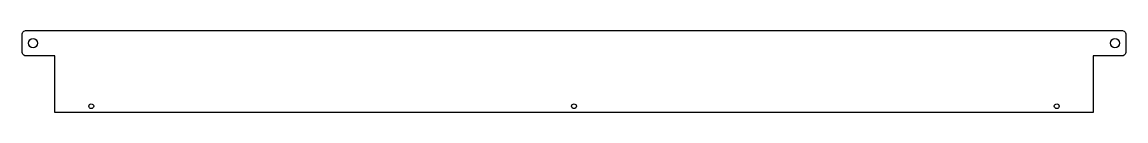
# Model space of a CAD drawing. Extents: x -515 to 515, y 2 to 80.
import ezdxf

# ---------------------------------------------------------------- set-up
doc = ezdxf.new("R2010")
doc.units = 0
doc.header["$MEASUREMENT"] = 0
doc.layers.get('0').update_dxf_attribs({"linetype": 'CONTINUOUS'})

msp = doc.modelspace()

# ---------------------------------------------------------------- linework, layer by layer
at = {"color": 7, "linetype": 'CONTINUOUS'}
msp.add_lwpolyline([(510.5, 55.5), (484, 55.5), (484, 2.5), (-484, 2.5), (-484, 55.5), (-510.5, 55.5, -0.4142136), (-514.5, 59.5), (-514.5, 75.5, -0.4142136), (-510.5, 79.5), (510.5, 79.5, -0.4142136), (514.5, 75.5), (514.5, 59.5, -0.4142136)], format="xyb", close=True, dxfattribs=at)
for centre, radius in [((-504.25, 67.5), 4.25), ((504.25, 67.5), 4.25), ((-450, 8.5), 2.25), ((0, 8.5), 2.25), ((450, 8.5), 2.25)]:
    msp.add_circle(centre, radius, dxfattribs=at)

doc.saveas('drawing.dxf')
